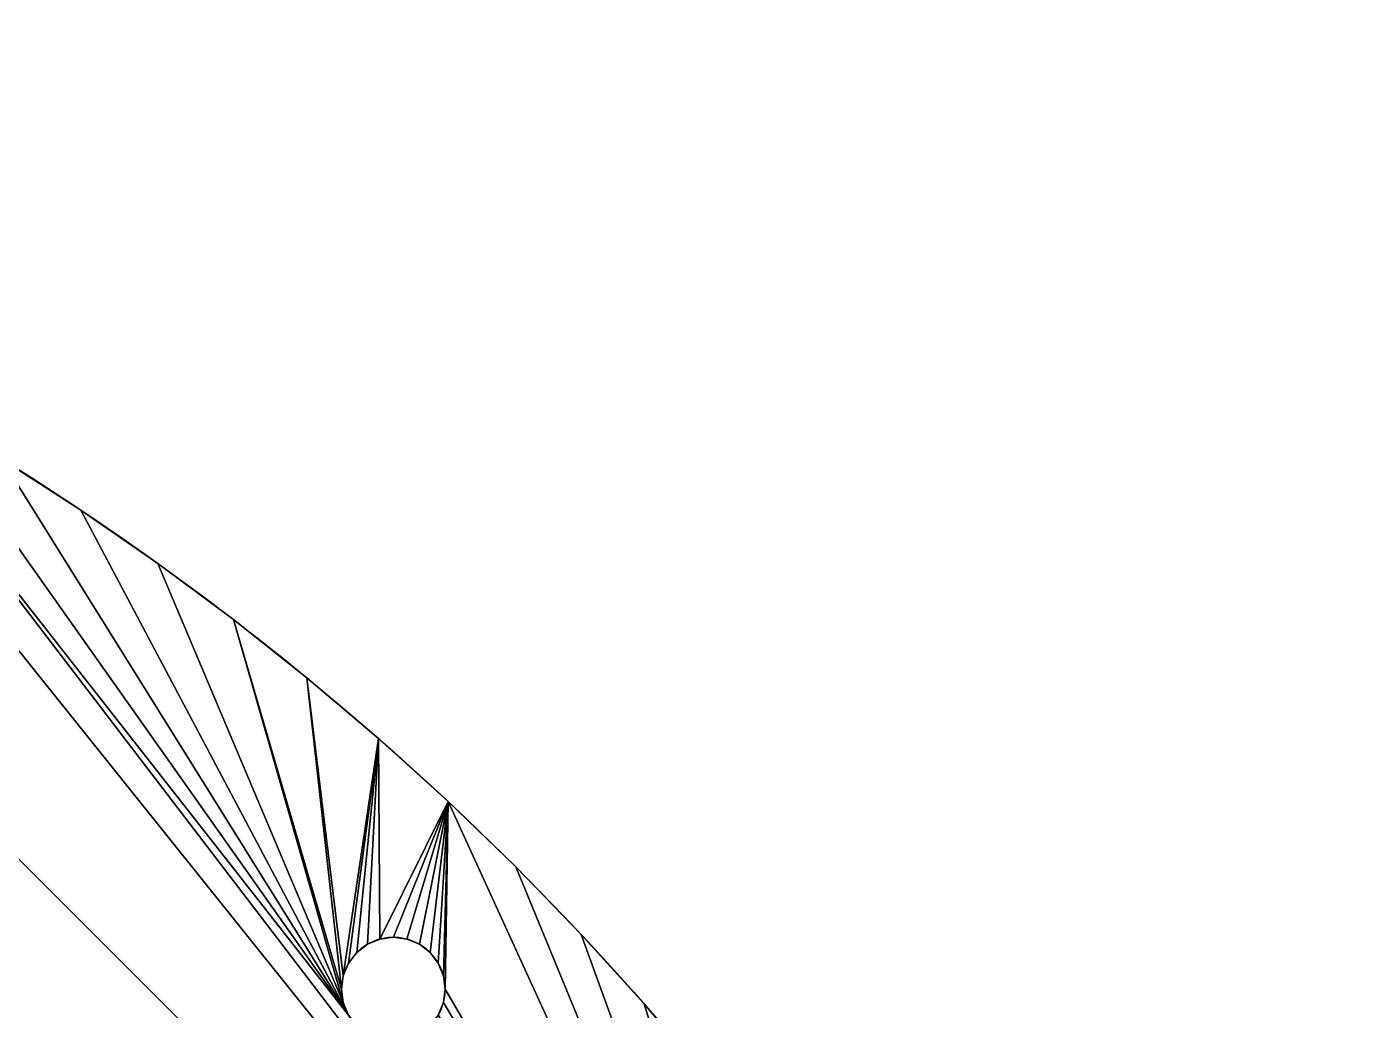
# Model space of a CAD drawing. Extents: x 0 to 166, y 0 to 166.
# Drawn here: x 127.55 to 166, y 137.54 to 166 of the extents above; entities that cross this region are included whole.
import ezdxf

# ---------------------------------------------------------------- set-up
doc = ezdxf.new("R2010")
doc.units = 0
doc.header["$MEASUREMENT"] = 0
doc.layers.get('0').update_dxf_attribs({"color": 13, "linetype": 'CONTINUOUS'})

msp = doc.modelspace()

# ---------------------------------------------------------------- linework, layer by layer
for p, q in [((129.112, 152.012), (129.112, 152.012, 2)), ((117.648, 151.589), (151.589, 117.648)), ((117.648, 151.589, 2), (151.589, 117.648, 2)), ((131.346, 150.466), (131.346, 150.466, 2)), ((133.527, 148.848), (133.527, 148.848, 2)), ((135.655, 147.16), (135.655, 147.16, 2)), ((137.726, 145.403), (137.726, 145.403, 2)), ((139.738, 143.579), (139.738, 143.579, 2)), ((141.69, 141.69), (141.69, 141.69, 2)), ((137.766, 139.603), (137.766, 139.603, 2)), ((138.154, 139.654), (138.154, 139.654, 2)), ((138.543, 139.603), (138.543, 139.603, 2)), ((143.579, 139.738), (143.579, 139.738, 2)), ((137.094, 139.215), (137.094, 139.215, 2)), ((137.404, 139.453), (137.404, 139.453, 2)), ((138.904, 139.453), (138.904, 139.453, 2)), ((139.215, 139.215), (139.215, 139.215, 2)), ((136.855, 138.904), (136.855, 138.904, 2)), ((139.453, 138.904), (139.453, 138.904, 2)), ((136.705, 138.543), (136.705, 138.543, 2)), ((139.603, 138.543), (139.603, 138.543, 2)), ((136.654, 138.154), (136.654, 138.154, 2)), ((139.654, 138.154), (139.654, 138.154, 2)), ((136.705, 137.766), (136.705, 137.766, 2)), ((139.603, 137.766), (139.603, 137.766, 2)), ((145.403, 137.726), (145.403, 137.726, 2))]:
    msp.add_line(p, q)
for centre in [(83, 83), (83, 83, 2)]:
    msp.add_circle(centre, 83)
at = {"extrusion": (0, 0, -1)}
for centre in [(-138.154, 138.154), (-138.154, 138.154, -2)]:
    msp.add_circle(centre, 1.5, dxfattribs=at)

# ---------------------------------------------------------------- meshes
mesh = msp.add_polyface()
corners = [(113.521, 114.07), (86.536, 127.548), (103.506, 137.447), (83, 158), (83, 166), (85.716, 165.956), (108.503, 158), (88.428, 165.822), (91.135, 165.6), (93.834, 165.29), (96.52, 164.891), (99.192, 164.405), (101.847, 163.832), (104.482, 163.172), (107.094, 162.426), (109.679, 161.595), (82.25, 132.807), (86.536, 136.033), (82.612, 132.956), (83, 133.008), (83.388, 132.956), (83.75, 132.807), (84.061, 132.568), (84.299, 132.258), (84.449, 131.896), (84.5, 131.508), (117.648, 151.589), (112.237, 160.68), (114.763, 159.682), (117.255, 158.602), (119.71, 157.44), (151.589, 117.648), (136.855, 137.404), (122.126, 156.199), (124.5, 154.88), (126.83, 153.484), (113.371, 115.208), (113.521, 115.57), (113.759, 115.88), (114.07, 116.119), (114.432, 116.269), (114.82, 116.32), (115.208, 116.269), (115.57, 116.119)]
mesh.append_faces([[corners[k] for k in face] for face in [(3, 5, 6), (16, 17, 18), (18, 17, 19), (19, 17, 20), (20, 17, 21), (21, 17, 22), (22, 17, 23), (23, 17, 24), (24, 17, 25), (2, 6, 26), (26, 30, 31), (36, 2, 37), (37, 2, 38), (38, 2, 39), (39, 2, 40), (40, 2, 41), (41, 2, 42), (42, 2, 43)]], dxfattribs={"vtx0": -1, "vtx1": -1})
mesh.append_faces([[corners[k] for k in face] for face in [(0, 1, 2), (1, 6, 2), (26, 6, 15)]], dxfattribs={"vtx0": -1, "vtx1": -1, "vtx2": -1})
mesh.append_faces([[corners[k] for k in face] for face in [(3, 4, 5), (6, 5, 7), (6, 7, 8), (6, 8, 9), (6, 9, 10), (6, 10, 11), (6, 11, 12), (6, 12, 13), (6, 13, 14), (6, 14, 15), (1, 17, 6), (26, 15, 27), (26, 27, 28), (26, 28, 29), (26, 29, 30), (32, 33, 34), (32, 34, 35)]], dxfattribs={"vtx0": -1, "vtx2": -1})
mesh = msp.add_polyface()
corners = [(86.536, 127.548, 2), (113.521, 114.07, 2), (103.506, 137.447, 2), (115.57, 116.119, 2), (115.208, 116.269, 2), (114.82, 116.32, 2), (114.432, 116.269, 2), (114.07, 116.119, 2), (113.759, 115.88, 2), (113.521, 115.57, 2), (113.371, 115.208, 2), (86.536, 136.033, 2), (82.25, 132.807, 2), (82.612, 132.956, 2), (83, 133.008, 2), (83.388, 132.956, 2), (83.75, 132.807, 2), (84.061, 132.568, 2), (84.299, 132.258, 2), (84.449, 131.896, 2), (84.5, 131.508, 2), (108.503, 158, 2), (117.648, 151.589, 2), (109.679, 161.595, 2), (112.237, 160.68, 2), (114.763, 159.682, 2), (117.255, 158.602, 2), (119.71, 157.44, 2), (151.589, 117.648, 2), (122.126, 156.199, 2), (136.855, 137.404, 2), (124.5, 154.88, 2), (126.83, 153.484, 2), (83, 166, 2), (83, 158, 2), (85.716, 165.956, 2), (88.428, 165.822, 2), (91.135, 165.6, 2), (93.834, 165.29, 2), (96.52, 164.891, 2), (99.192, 164.405, 2), (101.847, 163.832, 2), (104.482, 163.172, 2), (107.094, 162.426, 2)]
mesh.append_faces([[corners[k] for k in face] for face in [(3, 2, 4), (4, 2, 5), (5, 2, 6), (6, 2, 7), (7, 2, 8), (8, 2, 9), (9, 2, 10), (11, 0, 21), (23, 22, 24), (24, 22, 25), (25, 22, 26), (26, 22, 27), (29, 30, 31), (31, 30, 32), (33, 34, 35), (35, 21, 36), (36, 21, 37), (37, 21, 38), (38, 21, 39), (39, 21, 40), (40, 21, 41), (41, 21, 42), (42, 21, 43), (43, 21, 23)]], dxfattribs={"vtx0": -1, "vtx1": -1})
mesh.append_faces([[corners[k] for k in face] for face in [(0, 1, 2), (21, 0, 2), (21, 22, 23)]], dxfattribs={"vtx0": -1, "vtx1": -1, "vtx2": -1})
mesh.append_faces([[corners[k] for k in face] for face in [(11, 12, 13), (11, 13, 14), (11, 14, 15), (11, 15, 16), (11, 16, 17), (11, 17, 18), (11, 18, 19), (11, 19, 20), (21, 2, 22), (27, 22, 28), (35, 34, 21)]], dxfattribs={"vtx0": -1, "vtx2": -1})
mesh = msp.add_polyface()
corners = [(135.655, 147.16), (136.705, 138.543), (136.654, 138.154), (137.726, 145.403), (136.855, 138.904), (137.094, 139.215), (137.404, 139.453), (137.766, 139.603), (139.738, 143.579), (138.154, 139.654), (138.543, 139.603), (138.904, 139.453), (139.215, 139.215), (139.453, 138.904), (139.603, 138.543), (139.654, 138.154), (151.589, 117.648), (119.71, 157.44), (122.126, 156.199), (136.855, 137.404), (126.83, 153.484), (129.112, 152.012), (131.346, 150.466), (136.705, 137.766), (133.527, 148.848), (137.094, 137.094), (137.404, 136.855), (137.766, 136.705), (138.154, 136.654), (138.543, 136.705), (138.904, 136.855), (139.215, 137.094), (139.453, 137.404), (139.603, 137.766), (141.69, 141.69), (143.579, 139.738), (145.403, 137.726), (147.16, 135.655), (148.848, 133.527)]
mesh.append_faces([[corners[k] for k in face] for face in [(1, 3, 4), (4, 3, 5), (5, 3, 6), (6, 3, 7), (7, 8, 9), (9, 8, 10), (10, 8, 11), (11, 8, 12), (12, 8, 13), (13, 8, 14), (14, 8, 15), (19, 22, 23), (23, 24, 2)]], dxfattribs={"vtx0": -1, "vtx1": -1})
mesh.append_faces([[corners[k] for k in face] for face in [(16, 18, 19), (16, 15, 8)]], dxfattribs={"vtx0": -1, "vtx1": -1, "vtx2": -1})
mesh.append_faces([[corners[k] for k in face] for face in [(0, 1, 2), (1, 0, 3), (7, 3, 8), (16, 17, 18), (19, 20, 21), (19, 21, 22), (23, 22, 24), (2, 24, 0), (16, 19, 25), (16, 25, 26), (16, 26, 27), (16, 27, 28), (16, 28, 29), (16, 29, 30), (16, 30, 31), (16, 31, 32), (16, 32, 33), (16, 33, 15), (16, 8, 34), (16, 34, 35), (16, 35, 36), (16, 36, 37), (16, 37, 38)]], dxfattribs={"vtx0": -1, "vtx2": -1})
mesh = msp.add_polyface()
corners = [(119.71, 157.44, 2), (151.589, 117.648, 2), (122.126, 156.199, 2), (136.855, 137.404, 2), (126.83, 153.484, 2), (129.112, 152.012, 2), (131.346, 150.466, 2), (136.705, 137.766, 2), (133.527, 148.848, 2), (136.654, 138.154, 2), (135.655, 147.16, 2), (137.094, 137.094, 2), (137.404, 136.855, 2), (137.766, 136.705, 2), (138.154, 136.654, 2), (138.543, 136.705, 2), (138.904, 136.855, 2), (139.215, 137.094, 2), (139.453, 137.404, 2), (139.603, 137.766, 2), (139.654, 138.154, 2), (139.738, 143.579, 2), (141.69, 141.69, 2), (143.579, 139.738, 2), (145.403, 137.726, 2), (147.16, 135.655, 2), (148.848, 133.527, 2), (136.705, 138.543, 2), (137.726, 145.403, 2), (136.855, 138.904, 2), (137.094, 139.215, 2), (137.404, 139.453, 2), (137.766, 139.603, 2), (138.154, 139.654, 2), (138.543, 139.603, 2), (138.904, 139.453, 2), (139.215, 139.215, 2), (139.453, 138.904, 2), (139.603, 138.543, 2)]
mesh.append_faces([[corners[k] for k in face] for face in [(0, 1, 2), (4, 3, 5), (5, 3, 6), (6, 7, 8), (8, 9, 10), (3, 1, 11), (11, 1, 12), (12, 1, 13), (13, 1, 14), (14, 1, 15), (15, 1, 16), (16, 1, 17), (17, 1, 18), (18, 1, 19), (19, 1, 20), (21, 1, 22), (22, 1, 23), (23, 1, 24), (24, 1, 25), (25, 1, 26), (10, 27, 28), (27, 10, 9), (28, 32, 21)]], dxfattribs={"vtx0": -1, "vtx1": -1})
mesh.append_faces([[corners[k] for k in face] for face in [(2, 1, 3), (20, 1, 21)]], dxfattribs={"vtx0": -1, "vtx1": -1, "vtx2": -1})
mesh.append_faces([[corners[k] for k in face] for face in [(6, 3, 7), (8, 7, 9), (28, 27, 29), (28, 29, 30), (28, 30, 31), (28, 31, 32), (21, 32, 33), (21, 33, 34), (21, 34, 35), (21, 35, 36), (21, 36, 37), (21, 37, 38), (21, 38, 20)]], dxfattribs={"vtx0": -1, "vtx2": -1})
mesh = msp.add_polyface()
corners = [(126.83, 153.484, 2), (129.112, 152.012), (126.83, 153.484), (129.112, 152.012, 2)]
mesh.append_faces([[corners[k] for k in face] for face in [(0, 1, 2), (1, 0, 3)]], dxfattribs={"vtx0": -1})
mesh = msp.add_polyface()
corners = [(129.112, 152.012, 2), (131.346, 150.466), (129.112, 152.012), (131.346, 150.466, 2)]
mesh.append_faces([[corners[k] for k in face] for face in [(0, 1, 2), (1, 0, 3)]], dxfattribs={"vtx0": -1})
mesh = msp.add_polyface()
corners = [(117.648, 151.589, 2), (151.589, 117.648), (151.589, 117.648, 2), (117.648, 151.589)]
mesh.append_faces([[corners[k] for k in face] for face in [(0, 1, 2), (1, 0, 3)]], dxfattribs={"vtx0": -1})
mesh = msp.add_polyface()
corners = [(131.346, 150.466, 2), (133.527, 148.848), (131.346, 150.466), (133.527, 148.848, 2)]
mesh.append_faces([[corners[k] for k in face] for face in [(0, 1, 2), (1, 0, 3)]], dxfattribs={"vtx0": -1})
mesh = msp.add_polyface()
corners = [(133.527, 148.848, 2), (135.655, 147.16), (133.527, 148.848), (135.655, 147.16, 2)]
mesh.append_faces([[corners[k] for k in face] for face in [(0, 1, 2), (1, 0, 3)]], dxfattribs={"vtx0": -1})
mesh = msp.add_polyface()
corners = [(135.655, 147.16, 2), (137.726, 145.403), (135.655, 147.16), (137.726, 145.403, 2)]
mesh.append_faces([[corners[k] for k in face] for face in [(0, 1, 2), (1, 0, 3)]], dxfattribs={"vtx0": -1})
mesh = msp.add_polyface()
corners = [(137.726, 145.403, 2), (139.738, 143.579), (137.726, 145.403), (139.738, 143.579, 2)]
mesh.append_faces([[corners[k] for k in face] for face in [(0, 1, 2), (1, 0, 3)]], dxfattribs={"vtx0": -1})
mesh = msp.add_polyface()
corners = [(139.738, 143.579, 2), (141.69, 141.69), (139.738, 143.579), (141.69, 141.69, 2)]
mesh.append_faces([[corners[k] for k in face] for face in [(0, 1, 2), (1, 0, 3)]], dxfattribs={"vtx0": -1})
mesh = msp.add_polyface()
corners = [(141.69, 141.69), (143.579, 139.738, 2), (143.579, 139.738), (141.69, 141.69, 2)]
mesh.append_faces([[corners[k] for k in face] for face in [(0, 1, 2), (1, 0, 3)]], dxfattribs={"vtx0": -1})
mesh = msp.add_polyface()
corners = [(137.766, 139.603, 2), (137.404, 139.453), (137.766, 139.603), (137.404, 139.453, 2)]
mesh.append_faces([[corners[k] for k in face] for face in [(0, 1, 2), (1, 0, 3)]], dxfattribs={"vtx0": -1})
mesh = msp.add_polyface()
corners = [(138.154, 139.654, 2), (137.766, 139.603), (138.154, 139.654), (137.766, 139.603, 2)]
mesh.append_faces([[corners[k] for k in face] for face in [(0, 1, 2), (1, 0, 3)]], dxfattribs={"vtx0": -1})
mesh = msp.add_polyface()
corners = [(138.543, 139.603, 2), (138.154, 139.654), (138.543, 139.603), (138.154, 139.654, 2)]
mesh.append_faces([[corners[k] for k in face] for face in [(0, 1, 2), (1, 0, 3)]], dxfattribs={"vtx0": -1})
mesh = msp.add_polyface()
corners = [(138.904, 139.453, 2), (138.543, 139.603), (138.904, 139.453), (138.543, 139.603, 2)]
mesh.append_faces([[corners[k] for k in face] for face in [(0, 1, 2), (1, 0, 3)]], dxfattribs={"vtx0": -1})
mesh = msp.add_polyface()
corners = [(143.579, 139.738), (145.403, 137.726, 2), (145.403, 137.726), (143.579, 139.738, 2)]
mesh.append_faces([[corners[k] for k in face] for face in [(0, 1, 2), (1, 0, 3)]], dxfattribs={"vtx0": -1})
mesh = msp.add_polyface()
corners = [(137.094, 139.215), (136.855, 138.904, 2), (136.855, 138.904), (137.094, 139.215, 2)]
mesh.append_faces([[corners[k] for k in face] for face in [(0, 1, 2), (1, 0, 3)]], dxfattribs={"vtx0": -1})
mesh = msp.add_polyface()
corners = [(137.404, 139.453, 2), (137.094, 139.215), (137.404, 139.453), (137.094, 139.215, 2)]
mesh.append_faces([[corners[k] for k in face] for face in [(0, 1, 2), (1, 0, 3)]], dxfattribs={"vtx0": -1})
mesh = msp.add_polyface()
corners = [(139.215, 139.215, 2), (138.904, 139.453), (139.215, 139.215), (138.904, 139.453, 2)]
mesh.append_faces([[corners[k] for k in face] for face in [(0, 1, 2), (1, 0, 3)]], dxfattribs={"vtx0": -1})
mesh = msp.add_polyface()
corners = [(139.215, 139.215, 2), (139.453, 138.904), (139.453, 138.904, 2), (139.215, 139.215)]
mesh.append_faces([[corners[k] for k in face] for face in [(0, 1, 2), (1, 0, 3)]], dxfattribs={"vtx0": -1})
mesh = msp.add_polyface()
corners = [(136.855, 138.904), (136.705, 138.543, 2), (136.705, 138.543), (136.855, 138.904, 2)]
mesh.append_faces([[corners[k] for k in face] for face in [(0, 1, 2), (1, 0, 3)]], dxfattribs={"vtx0": -1})
mesh = msp.add_polyface()
corners = [(139.453, 138.904, 2), (139.603, 138.543), (139.603, 138.543, 2), (139.453, 138.904)]
mesh.append_faces([[corners[k] for k in face] for face in [(0, 1, 2), (1, 0, 3)]], dxfattribs={"vtx0": -1})
mesh = msp.add_polyface()
corners = [(136.705, 138.543), (136.654, 138.154, 2), (136.654, 138.154), (136.705, 138.543, 2)]
mesh.append_faces([[corners[k] for k in face] for face in [(0, 1, 2), (1, 0, 3)]], dxfattribs={"vtx0": -1})
mesh = msp.add_polyface()
corners = [(139.603, 138.543, 2), (139.654, 138.154), (139.654, 138.154, 2), (139.603, 138.543)]
mesh.append_faces([[corners[k] for k in face] for face in [(0, 1, 2), (1, 0, 3)]], dxfattribs={"vtx0": -1})
mesh = msp.add_polyface()
corners = [(136.654, 138.154), (136.705, 137.766, 2), (136.705, 137.766), (136.654, 138.154, 2)]
mesh.append_faces([[corners[k] for k in face] for face in [(0, 1, 2), (1, 0, 3)]], dxfattribs={"vtx0": -1})
mesh = msp.add_polyface()
corners = [(139.654, 138.154, 2), (139.603, 137.766), (139.603, 137.766, 2), (139.654, 138.154)]
mesh.append_faces([[corners[k] for k in face] for face in [(0, 1, 2), (1, 0, 3)]], dxfattribs={"vtx0": -1})
mesh = msp.add_polyface()
corners = [(136.705, 137.766), (136.855, 137.404, 2), (136.855, 137.404), (136.705, 137.766, 2)]
mesh.append_faces([[corners[k] for k in face] for face in [(0, 1, 2), (1, 0, 3)]], dxfattribs={"vtx0": -1})
mesh = msp.add_polyface()
corners = [(139.603, 137.766, 2), (139.453, 137.404), (139.453, 137.404, 2), (139.603, 137.766)]
mesh.append_faces([[corners[k] for k in face] for face in [(0, 1, 2), (1, 0, 3)]], dxfattribs={"vtx0": -1})
mesh = msp.add_polyface()
corners = [(145.403, 137.726), (147.16, 135.655, 2), (147.16, 135.655), (145.403, 137.726, 2)]
mesh.append_faces([[corners[k] for k in face] for face in [(0, 1, 2), (1, 0, 3)]], dxfattribs={"vtx0": -1})

doc.saveas('drawing.dxf')
